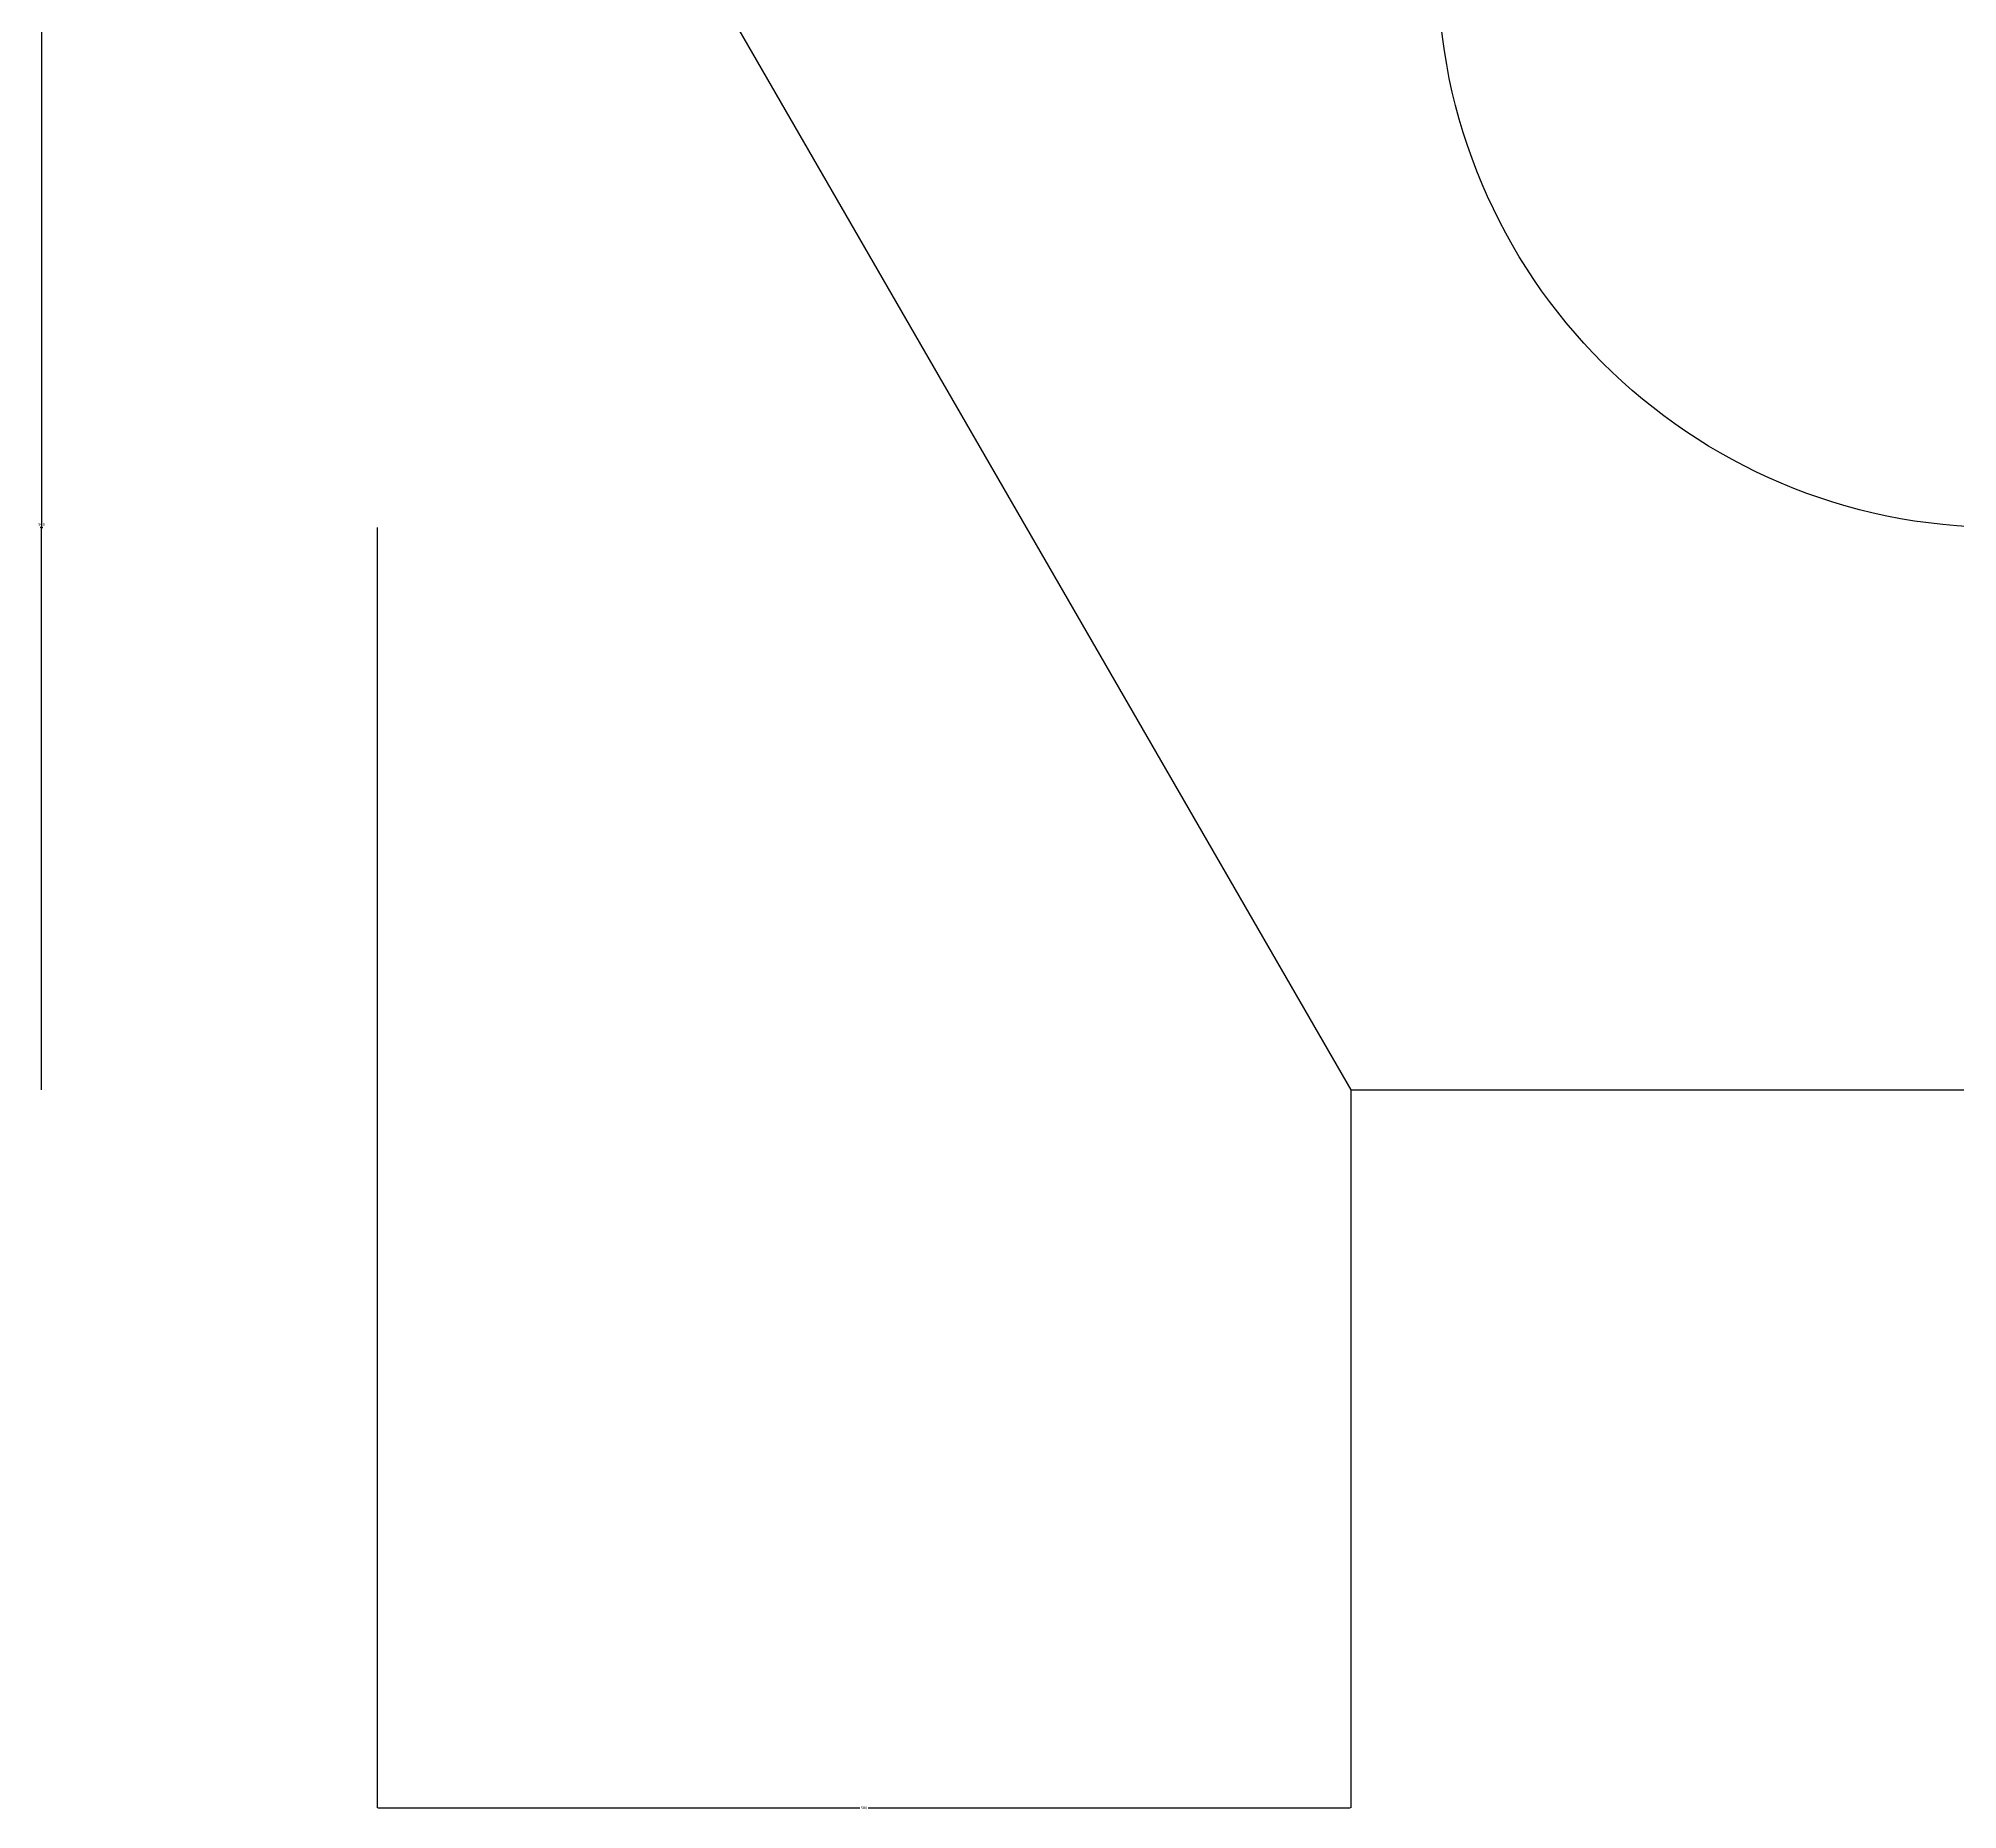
# Model space of a CAD drawing. Header units: metres. Extents: x 4568 to 182545, y -86951 to 35529.
# Drawn here: x 25917 to 26605, y -61180 to -60545 of the extents above; entities that cross this region are included whole.
import ezdxf

# ---------------------------------------------------------------- set-up
doc = ezdxf.new("R2010")
doc.units = ezdxf.units.M
for name, color, linetype in [('CCX', 7, 'Continuous'), ('LI', 7, 'Continuous'), ('LIS', 2, 'Continuous')]:
    doc.layers.add(name, color=color, linetype=linetype)
doc.dimstyles.get("Standard").update_dxf_attribs({"dimtxt": 2.5, "dimasz": 2.5, "dimexe": 1.25, "dimexo": 0.625, "dimtad": 1, "dimcen": 2.5, "dimazin": 3, "dimtfac": 1, "dimtmove": 0, "dimatfit": 3})

# ---------------------------------------------------------------- blocks, each defined once
blk = doc.blocks.new('_CLOSEDFILLED')
at = {"color": 0, "linetype": 'BYBLOCK'}
blk.add_solid([(-1, 0.2), (0, 0), (-1, -0.2)], dxfattribs=at)
blk = doc.blocks.new('*D524')
for p, q in [((26038.04, -60720.04), (26038.04, -61179.03)), ((26387.26, -60921.67), (26387.26, -61179.03)), ((26038.29, -61179.03), (26211.15, -61179.03)), ((26214.15, -61179.03), (26387.01, -61179.03))]:
    blk.add_line(p, q)
at = {"layer": 'Defpoints'}
for p in [(26038.04, -60720.04), (26387.26, -60921.67), (26038.04, -61179.03)]:
    blk.add_point(p, dxfattribs=at)
at = {"layer": 'CCX', "xscale": 0.25, "yscale": 0.25, "rotation": 180}
blk.add_blockref('_CLOSEDFILLED', (26038.04, -61179.03), dxfattribs=at)
at = {"layer": 'CCX', "xscale": 0.25, "yscale": 0.25}
blk.add_blockref('_CLOSEDFILLED', (26387.26, -61179.03), dxfattribs=at)
at = {"layer": 'CCX', "insert": (26212.65, -61179.03), "char_height": 1, "attachment_point": 5}
blk.add_mtext('500', dxfattribs=at)
blk = doc.blocks.new('*D526')
for p, q in [((25917.73, -60518.43), (25917.73, -60720.05)), ((25917.48, -60720.05), (25917.23, -60720.05)), ((25917.73, -60921.67), (25917.73, -60720.05)), ((25917.73, -60720.05), (25917.73, -60720.05)), ((25917.98, -60720.05), (25918.23, -60720.05))]:
    blk.add_line(p, q)
at = {"layer": 'Defpoints'}
for p in [(25917.73, -60518.43), (25917.73, -60720.05), (25917.73, -60921.67)]:
    blk.add_point(p, dxfattribs=at)
at = {"layer": 'CCX', "xscale": 0.25, "yscale": 0.25}
blk.add_blockref('_CLOSEDFILLED', (25917.73, -60720.05), dxfattribs=at)
at = {"layer": 'CCX', "xscale": 0.25, "yscale": 0.25, "rotation": 180}
blk.add_blockref('_CLOSEDFILLED', (25917.73, -60720.05), dxfattribs=at)
at = {"layer": 'CCX', "insert": (25917.73, -60718.925), "char_height": 1, "attachment_point": 5}
blk.add_mtext('500', dxfattribs=at)

msp = doc.modelspace()

# ---------------------------------------------------------------- linework, layer by layer
at = {"layer": 'LI'}
msp.add_circle((26620.06, -60518.43), 201.62, dxfattribs=at)
at = {"layer": 'LIS'}
for p, q in [((26154.44, -60518.43), (26387.26, -60921.67)), ((26387.26, -60921.67), (28062.59, -60921.67))]:
    msp.add_line(p, q, dxfattribs=at)

# ---------------------------------------------------------------- dimensions: what is measured, and where the dimension line sits
at = {"layer": 'CCX'}
for base, p1, p2, picture, middle in [((25917.73, -60720.05), (25917.73, -60921.67), (25917.73, -60518.43), '*D526', (25917.73, -60718.925)), ((26038.04, -61179.03), (26038.04, -60720.04), (26387.26, -60921.67), '*D524', (26212.65, -61179.03))]:
    dim = msp.add_linear_dim(base=base, p1=p1, p2=p2, text='500', dimstyle='Standard', dxfattribs=at)
    dim.commit()
    dim.dimension.update_dxf_attribs({"geometry": picture, "text_midpoint": middle})

doc.saveas('drawing.dxf')
